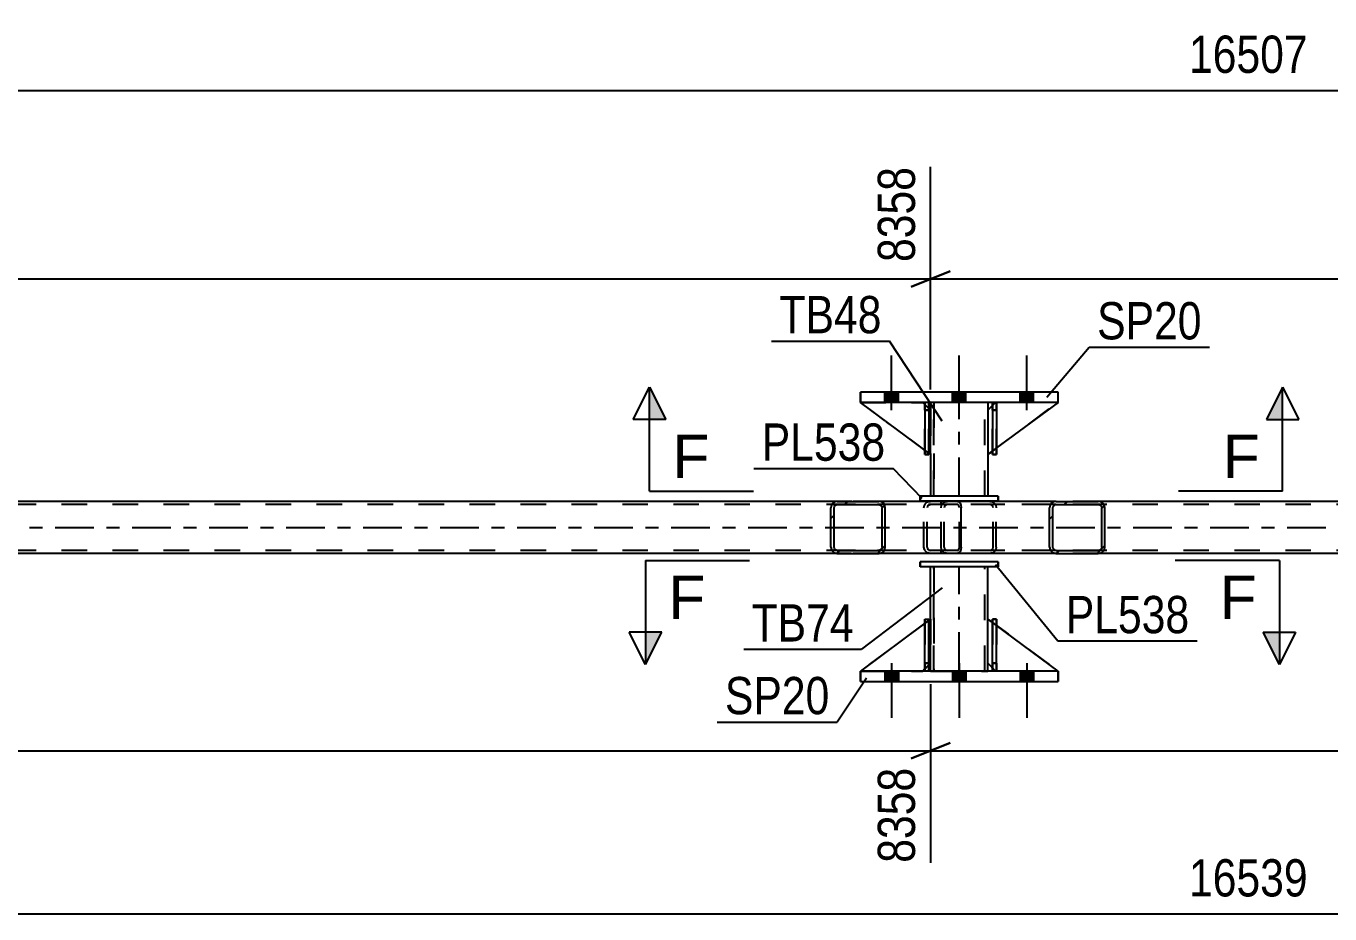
# Model space of a CAD drawing. Header units: millimetres. Extents: x 0 to 841, y 0 to 594.
# Drawn here: x 286.8 to 387.1, y 224.6 to 292.9 of the extents above; entities that cross this region are included whole.
import ezdxf

# ---------------------------------------------------------------- set-up
doc = ezdxf.new("R2010")
doc.units = ezdxf.units.MM
doc.linetypes.add('DXK_LINE_DOT2', pattern=[3.9198, 1.9599, -1.9599])
doc.linetypes.add('DXK_LINE_DOT3', pattern=[5.9187, 2.979, -0.9799, 0.9799, -0.9799])
doc.styles.add('Arial', font='ARIAL.TTF', dxfattribs={"height": 0.2})
doc.styles.add('Arial Narrow', font='ARIALN.TTF', dxfattribs={"height": 0.2})

# ---------------------------------------------------------------- blocks, each defined once
blk = doc.blocks.new('Bolt-318895283-3024 - 2963')
at = {"linetype": 'Continuous'}
for points in [[(353.89, 243.28), (352.85, 243.28), (352.85, 242.48), (353.89, 242.48)], [(353.89, 243.28), (352.85, 243.28), (352.85, 242.48), (353.89, 242.48)], [(353.89, 243.28), (352.85, 243.28), (352.85, 242.48), (353.89, 242.48)], [(359.09, 243.28), (358.05, 243.28), (358.05, 242.48), (359.09, 242.48)], [(359.09, 243.28), (358.05, 243.28), (358.05, 242.48), (359.09, 242.48)], [(364.29, 243.28), (363.25, 243.28), (363.25, 242.48), (364.29, 242.48)], [(364.29, 243.28), (363.25, 243.28), (363.25, 242.48), (364.29, 242.48)], [(364.29, 243.28), (363.25, 243.28), (363.25, 242.48), (364.29, 242.48)]]:
    blk.add_hatch(color=1, dxfattribs=at).paths.add_polyline_path(points)
at = {"color": 1, "linetype": 'Continuous'}
for p, q in [((353.37, 243.88), (353.37, 239.68)), ((353.37, 243.88), (353.37, 239.68)), ((353.37, 243.88), (353.37, 239.68)), ((358.57, 243.88), (358.57, 239.68)), ((358.57, 243.88), (358.57, 239.68)), ((363.77, 243.88), (363.77, 239.68)), ((363.77, 243.88), (363.77, 239.68)), ((363.77, 243.88), (363.77, 239.68)), ((352.85, 243.28), (352.85, 242.48)), ((352.85, 243.28), (352.85, 242.48)), ((352.85, 243.28), (352.85, 242.48)), ((353.89, 243.28), (353.89, 242.48)), ((353.89, 243.28), (353.89, 242.48)), ((353.89, 243.28), (353.89, 242.48)), ((358.05, 243.28), (358.05, 242.48)), ((358.05, 243.28), (358.05, 242.48)), ((359.09, 243.28), (359.09, 242.48)), ((359.09, 243.28), (359.09, 242.48)), ((363.25, 243.28), (363.25, 242.48)), ((363.25, 243.28), (363.25, 242.48)), ((363.25, 243.28), (363.25, 242.48)), ((364.29, 243.28), (364.29, 242.48)), ((364.29, 243.28), (364.29, 242.48)), ((364.29, 243.28), (364.29, 242.48))]:
    blk.add_line(p, q, dxfattribs=at)
blk = doc.blocks.new('Part-318895283-3033 - 2963')
at = {"color": 2, "linetype": 'Continuous'}
for p, q in [((361.57, 256.73), (355.57, 256.73)), ((355.57, 256.33), (355.57, 256.73)), ((361.57, 256.73), (361.57, 256.33)), ((361.57, 256.73), (361.57, 256.73)), ((361.57, 256.33), (355.57, 256.33)), ((361.57, 256.33), (361.57, 256.33))]:
    blk.add_line(p, q, dxfattribs=at)
at = {"color": 7, "linetype": 'DXK_LINE_DOT2'}
for p, q in [((355.57, 256.73), (355.57, 256.33)), ((361.57, 256.33), (361.57, 256.73))]:
    blk.add_line(p, q, dxfattribs=at)
blk = doc.blocks.new('Bolt-318895283-3025 - 2963')
at = {"linetype": 'Continuous'}
for points in [[(352.85, 263.93), (353.89, 263.93), (353.89, 264.73), (352.85, 264.73)], [(352.85, 263.93), (353.89, 263.93), (353.89, 264.73), (352.85, 264.73)], [(352.85, 263.93), (353.89, 263.93), (353.89, 264.73), (352.85, 264.73)], [(358.05, 263.93), (359.09, 263.93), (359.09, 264.73), (358.05, 264.73)], [(358.05, 263.93), (359.09, 263.93), (359.09, 264.73), (358.05, 264.73)], [(363.25, 263.93), (364.29, 263.93), (364.29, 264.73), (363.25, 264.73)], [(363.25, 263.93), (364.29, 263.93), (364.29, 264.73), (363.25, 264.73)], [(363.25, 263.93), (364.29, 263.93), (364.29, 264.73), (363.25, 264.73)]]:
    blk.add_hatch(color=1, dxfattribs=at).paths.add_polyline_path(points)
at = {"color": 1, "linetype": 'Continuous'}
for p, q in [((353.37, 263.33), (353.37, 267.53)), ((353.37, 263.33), (353.37, 267.53)), ((353.37, 263.33), (353.37, 267.53)), ((358.57, 263.33), (358.57, 267.53)), ((358.57, 263.33), (358.57, 267.53)), ((363.77, 263.33), (363.77, 267.53)), ((363.77, 263.33), (363.77, 267.53)), ((363.77, 263.33), (363.77, 267.53)), ((352.85, 263.93), (352.85, 264.73)), ((352.85, 263.93), (352.85, 264.73)), ((352.85, 263.93), (352.85, 264.73)), ((353.89, 263.93), (353.89, 264.73)), ((353.89, 263.93), (353.89, 264.73)), ((353.89, 263.93), (353.89, 264.73)), ((358.05, 263.93), (358.05, 264.73)), ((358.05, 263.93), (358.05, 264.73)), ((359.09, 263.93), (359.09, 264.73)), ((359.09, 263.93), (359.09, 264.73)), ((363.25, 263.93), (363.25, 264.73)), ((363.25, 263.93), (363.25, 264.73)), ((363.25, 263.93), (363.25, 264.73)), ((364.29, 263.93), (364.29, 264.73)), ((364.29, 263.93), (364.29, 264.73)), ((364.29, 263.93), (364.29, 264.73))]:
    blk.add_line(p, q, dxfattribs=at)
blk = doc.blocks.new('Part-318895283-3087 - 2963')
at = {"linetype": 'Continuous'}
h = blk.add_hatch(dxfattribs=at)
h.set_pattern_fill('', scale=0.7, style=0, pattern_type=0)
h.set_pattern_definition([(45, (369.7324, 256.0256), (-1.57154, 1.57154), [])])
h.paths.add_polyline_path([(369.77, 255.84), (369.73, 256.03), (369.62, 256.18), (369.46, 256.29), (369.26, 256.32), (366.03, 256.32), (365.83, 256.29), (365.66, 256.18), (365.55, 256.03), (365.51, 255.84), (365.51, 252.8), (365.55, 252.62), (365.66, 252.46), (365.83, 252.36), (366.03, 252.32), (369.26, 252.32), (369.46, 252.36), (369.62, 252.46), (369.73, 252.62), (369.77, 252.8)])
h.paths.add_polyline_path([(369.5, 252.71), (369.44, 252.63), (369.36, 252.58), (369.26, 252.56), (366.03, 252.56), (365.93, 252.58), (365.84, 252.63), (365.79, 252.71), (365.77, 252.8), (365.77, 255.84), (365.79, 255.93), (365.84, 256.01), (365.93, 256.06), (366.03, 256.08), (369.26, 256.08), (369.36, 256.06), (369.44, 256.01), (369.5, 255.93), (369.52, 255.84), (369.52, 252.8)])
at = {"color": 7, "linetype": 'DXK_LINE_DOT2'}
for p, q in [((357.17, 255.84), (357.2, 256.03)), ((357.17, 252.8), (357.17, 255.84)), ((357.44, 255.93), (357.42, 255.84)), ((357.42, 252.8), (357.42, 255.84)), ((357.5, 256.01), (357.44, 255.93)), ((357.48, 256.29), (357.68, 256.32)), ((357.58, 256.06), (357.5, 256.01)), ((357.68, 256.08), (357.58, 256.06)), ((358.44, 256.32), (357.68, 256.32)), ((369.26, 256.08), (357.68, 256.08)), ((360.91, 256.32), (361.11, 256.29)), ((361.01, 256.06), (360.91, 256.08)), ((361.09, 256.01), (361.01, 256.06)), ((361.15, 255.93), (361.09, 256.01)), ((361.17, 255.84), (361.15, 255.93)), ((361.17, 252.8), (361.17, 255.84)), ((361.38, 256.03), (361.42, 255.84)), ((361.42, 252.8), (361.42, 255.84)), ((369.26, 256.32), (366.03, 256.32)), ((357.2, 252.62), (357.17, 252.8)), ((357.42, 252.8), (357.44, 252.71)), ((357.44, 252.71), (357.5, 252.63)), ((357.5, 252.63), (357.58, 252.58)), ((357.58, 252.58), (357.68, 252.56)), ((369.26, 252.56), (357.68, 252.56)), ((360.91, 252.56), (361.01, 252.58)), ((361.01, 252.58), (361.09, 252.63)), ((361.09, 252.63), (361.15, 252.71)), ((361.15, 252.71), (361.17, 252.8)), ((361.42, 252.8), (361.38, 252.62)), ((357.68, 252.32), (357.48, 252.36)), ((358.44, 252.32), (357.68, 252.32)), ((361.11, 252.36), (360.91, 252.32)), ((366.03, 252.32), (369.26, 252.32))]:
    blk.add_line(p, q, dxfattribs=at)
at = {"color": 2, "linetype": 'Continuous'}
for p, q in [((366.03, 256.32), (358.44, 256.32)), ((365.55, 256.03), (365.51, 255.84)), ((365.51, 252.8), (365.51, 255.84)), ((365.77, 255.84), (365.79, 255.93)), ((365.77, 252.8), (365.77, 255.84)), ((365.79, 255.93), (365.84, 256.01)), ((366.03, 256.32), (365.83, 256.29)), ((365.84, 256.01), (365.93, 256.06)), ((365.93, 256.06), (366.03, 256.08)), ((366.03, 256.32), (369.26, 256.32)), ((366.03, 256.08), (369.26, 256.08)), ((369.46, 256.29), (369.26, 256.32)), ((369.26, 256.08), (369.36, 256.06)), ((369.36, 256.06), (369.44, 256.01)), ((369.44, 256.01), (369.5, 255.93)), ((369.5, 255.93), (369.52, 255.84)), ((369.52, 252.8), (369.52, 255.84)), ((369.77, 255.84), (369.73, 256.03)), ((369.77, 252.8), (369.77, 255.84)), ((365.51, 252.8), (365.55, 252.62)), ((365.79, 252.71), (365.77, 252.8)), ((365.84, 252.63), (365.79, 252.71)), ((365.93, 252.58), (365.84, 252.63)), ((366.03, 252.56), (365.93, 252.58)), ((366.03, 252.56), (369.26, 252.56)), ((369.36, 252.58), (369.26, 252.56)), ((369.44, 252.63), (369.36, 252.58)), ((369.5, 252.71), (369.44, 252.63)), ((369.52, 252.8), (369.5, 252.71)), ((369.73, 252.62), (369.77, 252.8)), ((366.03, 252.32), (358.44, 252.32)), ((365.83, 252.36), (366.03, 252.32)), ((366.03, 252.32), (369.26, 252.32)), ((369.26, 252.32), (369.46, 252.36))]:
    blk.add_line(p, q, dxfattribs=at)
at = {"color": 7, "linetype": 'DXK_LINE_DOT2'}
for centre, start, end in [((357.66, 255.82), 110.7583, 155.68), ((360.93, 255.82), 24.32, 69.2417), ((357.66, 252.82), 204.32, 249.2417), ((360.93, 252.82), 290.7583, 335.68)]:
    blk.add_arc(centre, 0.496, start, end, dxfattribs=at)
at = {"color": 2, "linetype": 'Continuous'}
for centre, start, end in [((366.01, 255.82), 110.7583, 155.68), ((369.28, 255.82), 24.32, 69.2417), ((366.01, 252.82), 204.32, 249.2417), ((369.28, 252.82), 290.7583, 335.68)]:
    blk.add_arc(centre, 0.496, start, end, dxfattribs=at)
blk = doc.blocks.new('Part-318895283-3177 - 2963')
at = {"color": 7, "linetype": 'DXK_LINE_DOT2'}
for p, q in [((361.37, 263.93), (360.77, 263.33)), ((360.77, 259.93), (366.17, 263.93)), ((366.17, 263.93), (361.37, 263.93)), ((360.77, 263.33), (360.77, 259.93))]:
    blk.add_line(p, q, dxfattribs=at)
blk = doc.blocks.new('Part-318895283-3086 - 2963')
at = {"color": 7, "linetype": 'DXK_LINE_DOT2'}
for p, q in [((667.83, 256.08), (93.76, 256.08)), ((667.83, 256.32), (178.93, 256.32)), ((369.26, 256.32), (349.2, 256.32)), ((667.83, 252.56), (93.76, 252.56)), ((624.66, 252.32), (178.93, 252.32)), ((369.26, 252.32), (349.2, 252.32))]:
    blk.add_line(p, q, dxfattribs=at)
at = {"color": 2, "linetype": 'Continuous'}
for p, q in [((349.2, 256.32), (284.13, 256.32)), ((434.33, 256.32), (369.26, 256.32)), ((349.2, 252.32), (284.13, 252.32)), ((434.33, 252.32), (369.26, 252.32))]:
    blk.add_line(p, q, dxfattribs=at)
at = {"color": 7, "linetype": 'DXK_LINE_DOT3'}
blk.add_line((93.76, 254.32), (667.83, 254.32), dxfattribs=at)
blk = doc.blocks.new('Part-318895283-3153 - 2963')
at = {"color": 2, "linetype": 'Continuous'}
for p, q in [((355.92, 246.95), (350.97, 243.28)), ((356.37, 247.28), (356.24, 247.19)), ((356.37, 243.88), (356.37, 247.28)), ((356.37, 243.88), (356.24, 243.76)), ((356.37, 243.88), (356.37, 243.88)), ((355.92, 243.44), (355.77, 243.28))]:
    blk.add_line(p, q, dxfattribs=at)
at = {"color": 7, "linetype": 'DXK_LINE_DOT2'}
for p, q in [((356.24, 247.19), (355.92, 246.95)), ((356.37, 243.88), (356.37, 247.28)), ((356.37, 243.88), (355.77, 243.28)), ((356.24, 243.76), (355.92, 243.44)), ((350.97, 243.28), (355.77, 243.28))]:
    blk.add_line(p, q, dxfattribs=at)
blk = doc.blocks.new('Part-318895283-3155 - 2963')
at = {"color": 7, "linetype": 'DXK_LINE_DOT2'}
for p, q in [((360.77, 243.88), (360.77, 247.28)), ((360.77, 247.28), (366.17, 243.28)), ((361.37, 243.28), (360.77, 243.88)), ((366.17, 243.28), (361.37, 243.28))]:
    blk.add_line(p, q, dxfattribs=at)
blk = doc.blocks.new('Part-318895283-3156 - 2963')
at = {"color": 2, "linetype": 'Continuous'}
for p, q in [((360.77, 243.88), (360.77, 247.28)), ((361.12, 247.02), (360.77, 247.28)), ((366.17, 243.28), (361.44, 246.78)), ((361.12, 243.53), (360.77, 243.88))]:
    blk.add_line(p, q, dxfattribs=at)
at = {"color": 7, "linetype": 'DXK_LINE_DOT2'}
for p, q in [((361.44, 246.78), (361.12, 247.02)), ((361.37, 243.28), (361.12, 243.53)), ((366.17, 243.28), (361.37, 243.28)), ((366.17, 243.28), (366.17, 243.28)), ((366.17, 243.28), (366.17, 243.28))]:
    blk.add_line(p, q, dxfattribs=at)
blk = doc.blocks.new('Part-318895283-3178 - 2963')
at = {"color": 2, "linetype": 'Continuous'}
for p, q in [((361.12, 263.69), (360.77, 263.33)), ((366.17, 263.93), (361.44, 260.43)), ((360.77, 263.33), (360.77, 259.93)), ((361.12, 260.19), (360.77, 259.93))]:
    blk.add_line(p, q, dxfattribs=at)
at = {"color": 7, "linetype": 'DXK_LINE_DOT2'}
for p, q in [((361.37, 263.93), (361.12, 263.69)), ((366.17, 263.93), (361.37, 263.93)), ((361.44, 260.43), (361.12, 260.19))]:
    blk.add_line(p, q, dxfattribs=at)
blk = doc.blocks.new('Part-318895283-3197 - 2963')
at = {"linetype": 'Continuous'}
h = blk.add_hatch(dxfattribs=at)
h.set_pattern_fill('', scale=0.7, style=0, pattern_type=0)
h.set_pattern_definition([(45, (352.849, 256.0256), (-1.57154, 1.57154), [])])
h.paths.add_polyline_path([(352.89, 255.84), (352.85, 256.03), (352.74, 256.18), (352.58, 256.29), (352.38, 256.32), (349.2, 256.32), (349.01, 256.29), (348.84, 256.18), (348.74, 256.03), (348.7, 255.84), (348.7, 252.8), (348.74, 252.62), (348.84, 252.46), (349.01, 252.36), (349.2, 252.32), (352.38, 252.32), (352.58, 252.36), (352.74, 252.46), (352.85, 252.62), (352.89, 252.8)])
h.paths.add_polyline_path([(352.62, 252.71), (352.56, 252.63), (352.48, 252.58), (352.38, 252.56), (349.2, 252.56), (349.1, 252.58), (349.02, 252.63), (348.97, 252.71), (348.95, 252.8), (348.95, 255.84), (348.97, 255.93), (349.02, 256.01), (349.1, 256.06), (349.2, 256.08), (352.38, 256.08), (352.48, 256.06), (352.56, 256.01), (352.62, 255.93), (352.64, 255.84), (352.64, 252.8)])
at = {"color": 2, "linetype": 'Continuous'}
for p, q in [((348.74, 256.03), (348.7, 255.84)), ((348.7, 252.8), (348.7, 255.84)), ((348.95, 255.84), (348.97, 255.93)), ((348.95, 252.8), (348.95, 255.84)), ((348.97, 255.93), (349.02, 256.01)), ((349.2, 256.32), (349.01, 256.29)), ((349.02, 256.01), (349.1, 256.06)), ((349.1, 256.06), (349.2, 256.08)), ((349.2, 256.32), (352.38, 256.32)), ((349.2, 256.08), (352.38, 256.08)), ((358.44, 256.32), (352.38, 256.32)), ((352.58, 256.29), (352.38, 256.32)), ((352.38, 256.08), (352.48, 256.06)), ((352.48, 256.06), (352.56, 256.01)), ((352.56, 256.01), (352.62, 255.93)), ((352.62, 255.93), (352.64, 255.84)), ((352.64, 252.8), (352.64, 255.84)), ((352.89, 255.84), (352.85, 256.03)), ((352.89, 252.8), (352.89, 255.84)), ((358.44, 256.32), (358.55, 256.29)), ((358.55, 256.29), (358.63, 256.18)), ((358.63, 256.18), (358.69, 256.03)), ((358.69, 256.03), (358.71, 255.84)), ((358.71, 252.8), (358.71, 255.84)), ((348.7, 252.8), (348.74, 252.62)), ((348.97, 252.71), (348.95, 252.8)), ((349.02, 252.63), (348.97, 252.71)), ((349.1, 252.58), (349.02, 252.63)), ((349.2, 252.56), (349.1, 252.58)), ((349.2, 252.56), (352.38, 252.56)), ((352.48, 252.58), (352.38, 252.56)), ((352.56, 252.63), (352.48, 252.58)), ((352.62, 252.71), (352.56, 252.63)), ((352.64, 252.8), (352.62, 252.71)), ((352.85, 252.62), (352.89, 252.8)), ((358.69, 252.62), (358.63, 252.46)), ((358.71, 252.8), (358.69, 252.62)), ((349.01, 252.36), (349.2, 252.32)), ((349.2, 252.32), (352.38, 252.32)), ((352.38, 252.32), (352.58, 252.36)), ((358.44, 252.32), (352.38, 252.32)), ((358.55, 252.36), (358.44, 252.32)), ((358.63, 252.46), (358.55, 252.36))]:
    blk.add_line(p, q, dxfattribs=at)
at = {"color": 7, "linetype": 'DXK_LINE_DOT2'}
for p, q in [((352.38, 256.32), (349.2, 256.32)), ((358.44, 256.08), (349.2, 256.08)), ((355.85, 255.84), (355.89, 256.03)), ((355.85, 252.8), (355.85, 255.84)), ((356.12, 255.93), (356.1, 255.84)), ((356.1, 252.8), (356.1, 255.84)), ((356.17, 256.01), (356.12, 255.93)), ((356.16, 256.29), (356.35, 256.32)), ((356.17, 256.01), (356.19, 256.03)), ((356.19, 256.03), (356.25, 256.06)), ((356.25, 256.06), (356.35, 256.08)), ((357.17, 256.08), (357.17, 256.32)), ((358.49, 256.06), (358.44, 256.08)), ((358.54, 256.01), (358.49, 256.06)), ((358.57, 255.93), (358.54, 256.01)), ((358.58, 255.84), (358.57, 255.93)), ((358.58, 252.8), (358.58, 255.84)), ((358.44, 252.56), (349.2, 252.56)), ((355.89, 252.62), (355.85, 252.8)), ((356.1, 252.8), (356.12, 252.71)), ((356.12, 252.71), (356.17, 252.63)), ((356.17, 252.63), (356.25, 252.58)), ((356.25, 252.58), (356.35, 252.56)), ((357.17, 252.32), (357.17, 252.56)), ((358.44, 252.56), (358.49, 252.58)), ((358.49, 252.58), (358.54, 252.63)), ((358.54, 252.63), (358.57, 252.71)), ((358.57, 252.71), (358.58, 252.8)), ((352.38, 252.32), (349.2, 252.32)), ((356.35, 252.32), (356.16, 252.36))]:
    blk.add_line(p, q, dxfattribs=at)
at = {"color": 2, "linetype": 'Continuous'}
for centre, start, end in [((349.19, 255.83), 111.1941, 156.1506), ((352.4, 255.83), 23.8494, 68.8059), ((349.19, 252.82), 203.8494, 248.8059), ((352.4, 252.82), 291.1941, 336.1506)]:
    blk.add_arc(centre, 0.492, start, end, dxfattribs=at)
at = {"color": 7, "linetype": 'DXK_LINE_DOT2'}
for centre, start, end in [((356.34, 255.83), 111.1941, 156.1506), ((356.34, 252.82), 203.8494, 248.8059)]:
    blk.add_arc(centre, 0.492, start, end, dxfattribs=at)
blk = doc.blocks.new('Part-318895283-3217 - 2963')
at = {"color": 2, "linetype": 'Continuous'}
for p, q in [((356.24, 263.93), (355.92, 263.93)), ((355.92, 263.93), (355.92, 259.93)), ((356.24, 263.93), (356.24, 263.93)), ((356.24, 263.93), (356.24, 259.93)), ((356.24, 259.93), (355.92, 259.93))]:
    blk.add_line(p, q, dxfattribs=at)
at = {"color": 7, "linetype": 'DXK_LINE_DOT2'}
for p, q in [((355.92, 263.33), (355.92, 263.93)), ((356.24, 263.33), (356.24, 263.93)), ((356.24, 263.93), (356.24, 263.93)), ((356.24, 263.33), (355.92, 263.33)), ((355.92, 263.33), (355.92, 259.93)), ((356.24, 259.93), (356.24, 263.33))]:
    blk.add_line(p, q, dxfattribs=at)
blk = doc.blocks.new('Part-318895283-3218 - 2963')
at = {"color": 2, "linetype": 'Continuous'}
for p, q in [((361.44, 263.93), (361.12, 263.93)), ((361.12, 263.93), (361.12, 259.93)), ((361.44, 263.93), (361.44, 263.93)), ((361.44, 263.93), (361.44, 259.93)), ((361.44, 259.93), (361.12, 259.93))]:
    blk.add_line(p, q, dxfattribs=at)
at = {"color": 7, "linetype": 'DXK_LINE_DOT2'}
for p, q in [((361.12, 263.33), (361.12, 263.93)), ((361.44, 263.33), (361.44, 263.93)), ((361.44, 263.93), (361.44, 263.93)), ((361.44, 263.33), (361.12, 263.33)), ((361.12, 263.33), (361.12, 259.93)), ((361.44, 259.93), (361.44, 263.33))]:
    blk.add_line(p, q, dxfattribs=at)
blk = doc.blocks.new('Part-318895283-3219 - 2963')
at = {"color": 7, "linetype": 'DXK_LINE_DOT2'}
for p, q in [((356.37, 259.93), (350.97, 263.93)), ((350.97, 263.93), (355.77, 263.93)), ((355.77, 263.93), (356.37, 263.33)), ((356.37, 263.33), (355.77, 263.93)), ((356.37, 263.33), (356.37, 259.93)), ((356.37, 263.33), (356.37, 263.33)), ((356.37, 263.33), (356.37, 259.93))]:
    blk.add_line(p, q, dxfattribs=at)
blk = doc.blocks.new('Part-318895283-3220 - 2963')
at = {"color": 2, "linetype": 'Continuous'}
for p, q in [((355.92, 260.26), (350.97, 263.93)), ((355.92, 263.78), (355.77, 263.93)), ((356.37, 263.33), (356.24, 263.46)), ((356.37, 263.33), (356.37, 263.33)), ((356.37, 259.93), (356.37, 263.33)), ((356.24, 260.03), (356.37, 259.93)), ((356.37, 259.93), (356.37, 259.93))]:
    blk.add_line(p, q, dxfattribs=at)
at = {"color": 7, "linetype": 'DXK_LINE_DOT2'}
for p, q in [((355.77, 263.93), (350.97, 263.93)), ((355.77, 263.93), (356.37, 263.33)), ((356.24, 263.46), (355.92, 263.78)), ((356.37, 263.33), (356.37, 259.93)), ((356.24, 260.03), (355.92, 260.26))]:
    blk.add_line(p, q, dxfattribs=at)
blk = doc.blocks.new('Part-318895283-3226 - 2963')
at = {"color": 2, "linetype": 'Continuous'}
for p, q in [((361.57, 251.68), (355.57, 251.68)), ((355.57, 251.28), (355.57, 251.68)), ((361.57, 251.68), (361.57, 251.28)), ((361.57, 251.68), (361.57, 251.68)), ((361.57, 251.28), (355.57, 251.28)), ((361.57, 251.28), (361.57, 251.28))]:
    blk.add_line(p, q, dxfattribs=at)
at = {"color": 7, "linetype": 'DXK_LINE_DOT2'}
for p, q in [((355.57, 251.68), (355.57, 251.28)), ((361.57, 251.28), (361.57, 251.68))]:
    blk.add_line(p, q, dxfattribs=at)
blk = doc.blocks.new('Part-318895283-3231 - 2963')
at = {"color": 2, "linetype": 'Continuous'}
for p, q in [((356.37, 247.28), (356.37, 251.28)), ((360.77, 247.28), (360.77, 251.28)), ((356.37, 243.28), (356.37, 243.88)), ((360.77, 243.28), (360.77, 243.88))]:
    blk.add_line(p, q, dxfattribs=at)
at = {"color": 7, "linetype": 'DXK_LINE_DOT2'}
for p, q in [((360.77, 251.28), (356.37, 251.28)), ((356.37, 243.28), (356.37, 251.28)), ((356.61, 243.28), (356.61, 251.28)), ((356.61, 251.28), (356.61, 243.28)), ((360.53, 243.28), (360.53, 251.28)), ((360.53, 243.28), (360.53, 251.28)), ((360.77, 243.28), (360.77, 251.28)), ((356.37, 243.88), (356.37, 247.28)), ((360.77, 243.88), (360.77, 247.28)), ((356.37, 243.28), (360.77, 243.28))]:
    blk.add_line(p, q, dxfattribs=at)
at = {"color": 7, "linetype": 'DXK_LINE_DOT3'}
blk.add_line((358.57, 243.28), (358.57, 251.28), dxfattribs=at)
blk = doc.blocks.new('Part-318895283-3236 - 2963')
at = {"color": 2, "linetype": 'Continuous'}
for p, q in [((366.17, 264.73), (350.97, 264.73)), ((350.97, 263.93), (350.97, 264.73)), ((366.17, 263.93), (366.17, 264.73)), ((366.17, 263.93), (350.97, 263.93))]:
    blk.add_line(p, q, dxfattribs=at)
at = {"color": 7, "linetype": 'DXK_LINE_DOT2'}
for p, q in [((350.97, 264.73), (350.97, 263.93)), ((366.17, 263.93), (366.17, 264.73))]:
    blk.add_line(p, q, dxfattribs=at)
blk = doc.blocks.new('Part-318895283-3241 - 2963')
at = {"color": 2, "linetype": 'Continuous'}
for p, q in [((350.97, 242.48), (350.97, 243.28)), ((366.17, 243.28), (350.97, 243.28)), ((366.17, 242.48), (366.17, 243.28)), ((350.97, 242.48), (366.17, 242.48))]:
    blk.add_line(p, q, dxfattribs=at)
at = {"color": 7, "linetype": 'DXK_LINE_DOT2'}
for p, q in [((350.97, 243.28), (350.97, 242.48)), ((366.17, 243.28), (366.17, 242.48))]:
    blk.add_line(p, q, dxfattribs=at)
blk = doc.blocks.new('Part-318895283-3242 - 2963')
at = {"color": 7, "linetype": 'DXK_LINE_DOT2'}
for p, q in [((355.92, 263.33), (355.92, 263.93)), ((355.92, 263.93), (355.92, 263.93)), ((355.92, 263.93), (355.92, 259.93)), ((356.24, 263.93), (355.92, 263.93)), ((356.24, 263.33), (356.24, 263.93)), ((356.24, 259.93), (356.24, 263.93)), ((355.92, 259.93), (355.92, 263.33)), ((355.92, 263.33), (356.24, 263.33)), ((356.24, 263.33), (356.24, 259.93)), ((355.92, 259.93), (356.24, 259.93))]:
    blk.add_line(p, q, dxfattribs=at)
blk = doc.blocks.new('Part-318895283-3249 - 2963')
at = {"color": 7, "linetype": 'DXK_LINE_DOT2'}
for p, q in [((361.12, 263.33), (361.12, 263.93)), ((361.12, 263.93), (361.12, 263.93)), ((361.12, 263.93), (361.12, 259.93)), ((361.44, 263.93), (361.12, 263.93)), ((361.44, 263.33), (361.44, 263.93)), ((361.44, 259.93), (361.44, 263.93)), ((361.12, 259.93), (361.12, 263.33)), ((361.12, 263.33), (361.44, 263.33)), ((361.44, 263.33), (361.44, 259.93)), ((361.12, 259.93), (361.44, 259.93))]:
    blk.add_line(p, q, dxfattribs=at)
blk = doc.blocks.new('Part-318895283-3255 - 2963')
at = {"color": 2, "linetype": 'Continuous'}
for p, q in [((356.37, 263.93), (356.37, 263.33)), ((360.77, 263.93), (360.77, 263.33)), ((356.37, 259.93), (356.37, 256.73)), ((360.77, 259.93), (360.77, 256.73))]:
    blk.add_line(p, q, dxfattribs=at)
at = {"color": 7, "linetype": 'DXK_LINE_DOT2'}
for p, q in [((360.77, 263.93), (356.37, 263.93)), ((356.37, 263.93), (356.37, 256.73)), ((356.61, 256.73), (356.61, 263.93)), ((356.61, 263.93), (356.61, 256.73)), ((360.53, 256.73), (360.53, 263.93)), ((360.53, 256.73), (360.53, 263.93)), ((360.77, 263.93), (360.77, 256.73)), ((356.37, 263.33), (356.37, 259.93)), ((360.77, 263.33), (360.77, 259.93)), ((360.77, 256.73), (356.37, 256.73))]:
    blk.add_line(p, q, dxfattribs=at)
at = {"color": 7, "linetype": 'DXK_LINE_DOT3'}
blk.add_line((358.57, 256.73), (358.57, 263.93), dxfattribs=at)
blk = doc.blocks.new('Part-318895283-3264 - 2963')
at = {"color": 7, "linetype": 'DXK_LINE_DOT2'}
for p, q in [((355.92, 247.28), (356.24, 247.28)), ((355.92, 243.88), (355.92, 247.28)), ((355.92, 247.28), (355.92, 243.28)), ((356.24, 247.28), (356.24, 243.88)), ((356.24, 243.28), (356.24, 247.19)), ((356.24, 243.88), (355.92, 243.88)), ((355.92, 243.28), (355.92, 243.88)), ((356.24, 243.88), (356.24, 243.28)), ((356.24, 243.28), (355.92, 243.28)), ((356.24, 243.28), (356.24, 243.28))]:
    blk.add_line(p, q, dxfattribs=at)
blk = doc.blocks.new('Part-318895283-3265 - 2963')
at = {"color": 7, "linetype": 'DXK_LINE_DOT2'}
for p, q in [((361.44, 247.28), (361.12, 247.28)), ((361.12, 243.88), (361.12, 247.28)), ((361.12, 247.28), (361.12, 243.28)), ((361.44, 247.28), (361.44, 243.88)), ((361.44, 243.28), (361.44, 247.28)), ((361.44, 243.88), (361.12, 243.88)), ((361.12, 243.28), (361.12, 243.88)), ((361.44, 243.88), (361.44, 243.28)), ((361.44, 243.28), (361.12, 243.28)), ((361.44, 243.28), (361.44, 243.28))]:
    blk.add_line(p, q, dxfattribs=at)
blk = doc.blocks.new('Part-318895283-3266 - 2963')
at = {"color": 2, "linetype": 'Continuous'}
for p, q in [((355.92, 243.28), (355.92, 247.28)), ((355.92, 247.28), (356.24, 247.28)), ((356.24, 243.28), (356.24, 247.28)), ((355.92, 243.28), (355.92, 243.28)), ((356.24, 243.28), (355.92, 243.28))]:
    blk.add_line(p, q, dxfattribs=at)
at = {"color": 7, "linetype": 'DXK_LINE_DOT2'}
for p, q in [((355.92, 247.28), (355.92, 243.88)), ((356.24, 243.88), (356.24, 247.28)), ((355.92, 243.88), (355.92, 243.28)), ((355.92, 243.88), (356.24, 243.88)), ((356.24, 243.28), (356.24, 243.88)), ((356.24, 243.28), (356.24, 243.28))]:
    blk.add_line(p, q, dxfattribs=at)
blk = doc.blocks.new('Part-318895283-3267 - 2963')
at = {"color": 2, "linetype": 'Continuous'}
for p, q in [((361.12, 243.28), (361.12, 247.28)), ((361.12, 247.28), (361.44, 247.28)), ((361.44, 243.28), (361.44, 247.28)), ((361.12, 243.28), (361.12, 243.28)), ((361.44, 243.28), (361.12, 243.28))]:
    blk.add_line(p, q, dxfattribs=at)
at = {"color": 7, "linetype": 'DXK_LINE_DOT2'}
for p, q in [((361.12, 247.28), (361.12, 243.88)), ((361.44, 243.88), (361.44, 247.28)), ((361.12, 243.88), (361.12, 243.28)), ((361.12, 243.88), (361.44, 243.88)), ((361.44, 243.28), (361.44, 243.88)), ((361.44, 243.28), (361.44, 243.28))]:
    blk.add_line(p, q, dxfattribs=at)
blk = doc.blocks.new('Part-318895283-3268 - 2963')
at = {"color": 7, "linetype": 'DXK_LINE_DOT2'}
for p, q in [((356.37, 247.28), (350.97, 243.28)), ((356.37, 243.88), (356.37, 247.28)), ((356.37, 247.28), (356.37, 243.88)), ((355.77, 243.28), (356.37, 243.88)), ((356.37, 243.88), (355.77, 243.28)), ((356.37, 243.88), (356.37, 243.88)), ((350.97, 243.28), (355.77, 243.28))]:
    blk.add_line(p, q, dxfattribs=at)
blk = doc.blocks.new('StraightDimension-318895283-3380 - 2963')
at = {"color": 7, "linetype": 'Continuous'}
for p, q in [((356.37, 264.93), (356.37, 282.04)), ((354.87, 272.83), (357.87, 274.03)), ((186.1, 273.43), (356.37, 273.43))]:
    blk.add_line(p, q, dxfattribs=at)
at = {"color": 0, "linetype": 'Continuous'}
blk.add_wipeout([(355.77, 282.64), (351.57, 282.64), (351.57, 274.13), (355.77, 274.13)], dxfattribs=at)
at = {"color": 3, "linetype": 'Continuous', "style": 'Arial Narrow'}
blk.add_text('8358', height=2.863, rotation=90.0002, dxfattribs=at).set_placement((355.17, 274.73))
blk = doc.blocks.new('StraightDimension-318895283-3299 - 2963')
at = {"color": 7, "linetype": 'Continuous'}
for p, q in [((356.37, 242.28), (356.37, 228.54)), ((357.87, 237.75), (354.87, 236.55)), ((356.37, 237.15), (526.63, 237.15))]:
    blk.add_line(p, q, dxfattribs=at)
blk = doc.blocks.new('StraightDimension-318895283-3305 - 2963')
at = {"color": 7, "linetype": 'Continuous'}
for p, q in [((356.37, 242.28), (356.37, 228.54)), ((354.87, 236.55), (357.87, 237.75)), ((186.1, 237.15), (356.37, 237.15))]:
    blk.add_line(p, q, dxfattribs=at)
at = {"color": 0, "linetype": 'Continuous'}
blk.add_wipeout([(355.77, 236.45), (351.57, 236.45), (351.57, 227.94), (355.77, 227.94)], dxfattribs=at)
at = {"color": 3, "linetype": 'Continuous', "style": 'Arial Narrow'}
blk.add_text('8358', height=2.863, rotation=90.0002, dxfattribs=at).set_placement((355.17, 228.54))
blk = doc.blocks.new('StraightDimension-318895283-3374 - 2963')
at = {"color": 7, "linetype": 'Continuous'}
for p, q in [((356.37, 264.93), (356.37, 282.04)), ((357.87, 274.03), (354.87, 272.83)), ((356.37, 273.43), (526.63, 273.43))]:
    blk.add_line(p, q, dxfattribs=at)
blk = doc.blocks.new('StraightDimension-318895283-3387 - 2963')
at = {"color": 7, "linetype": 'Continuous'}
blk.add_line((84.5, 224.6), (677.09, 224.6), dxfattribs=at)
at = {"color": 0}
blk.add_wipeout([(385.97, 225.35), (385.97, 229.55), (375.63, 229.55), (375.63, 225.35)], dxfattribs=at)
at = {"color": 3, "style": 'Arial Narrow'}
blk.add_text('16539', height=2.863, dxfattribs=at).set_placement((376.23, 225.95))
blk = doc.blocks.new('StraightDimension-318895283-9015 - 2963')
at = {"color": 7, "linetype": 'Continuous'}
blk.add_line((85.14, 287.92), (676.45, 287.92), dxfattribs=at)
at = {"color": 0}
blk.add_wipeout([(385.97, 288.67), (385.97, 292.87), (375.63, 292.87), (375.63, 288.67)], dxfattribs=at)
at = {"color": 3, "style": 'Arial Narrow'}
blk.add_text('16507', height=2.863, dxfattribs=at).set_placement((376.23, 289.27))
blk = doc.blocks.new('Mark-318895283-3029 - 2963')
at = {"color": 30, "linetype": 'Continuous'}
for p in [(342.79, 258.85), (355.73, 256.54)]:
    blk.add_line(p, (353.5, 258.85), dxfattribs=at)
at = {"color": 0}
blk.add_wipeout([(352.9, 259.45), (352.9, 262.45), (343.39, 262.45), (343.39, 259.45)], dxfattribs=at)
blk.add_wipeout([(352.9, 259.45), (352.9, 262.45), (343.39, 262.45), (343.39, 259.45)], dxfattribs=at)
at = {"color": 3, "style": 'Arial Narrow'}
blk.add_text('PL538', height=2.863, dxfattribs=at).set_placement((343.39, 259.45))
blk = doc.blocks.new('SectionMark-318895283-3477 - 2963')
at = {"linetype": 'Continuous'}
for points in [[(334.45, 246.27), (335.7, 246.27), (334.45, 243.77)], [(381.93, 246.27), (383.18, 246.27), (383.18, 243.77)]]:
    blk.add_hatch(color=6, dxfattribs=at).paths.add_polyline_path(points)
at = {"color": 6, "linetype": 'Continuous'}
for p, q in [((334.45, 251.77), (342.45, 251.77)), ((334.45, 251.77), (334.45, 243.77)), ((383.18, 251.77), (375.18, 251.77)), ((383.18, 251.77), (383.18, 243.77)), ((334.45, 243.77), (333.2, 246.27)), ((335.7, 246.27), (333.2, 246.27)), ((334.45, 243.77), (335.7, 246.27)), ((381.93, 246.27), (384.43, 246.27)), ((383.18, 243.77), (381.93, 246.27)), ((384.43, 246.27), (383.18, 243.77))]:
    blk.add_line(p, q, dxfattribs=at)
at = {"color": 0, "linetype": 'Continuous'}
for points in [[(339.05, 247.27), (339.05, 250.77), (336.2, 250.77), (336.2, 247.27)], [(381.43, 247.27), (381.43, 250.77), (378.58, 250.77), (378.58, 247.27)]]:
    blk.add_wipeout(points, dxfattribs=at)
at = {"color": 3, "linetype": 'Continuous', "style": 'Arial'}
for p in [(336.2, 247.27), (378.58, 247.27)]:
    blk.add_text('F', height=3.34, dxfattribs=at).set_placement(p)
blk = doc.blocks.new('Mark-318895283-3222 - 2963')
at = {"color": 30, "linetype": 'Continuous'}
for p, q in [((361.37, 251.48), (366.16, 245.59)), ((366.16, 245.59), (376.86, 245.59))]:
    blk.add_line(p, q, dxfattribs=at)
at = {"color": 0}
blk.add_wipeout([(376.26, 246.19), (376.26, 249.19), (366.76, 249.19), (366.76, 246.19)], dxfattribs=at)
blk.add_wipeout([(376.26, 246.19), (376.26, 249.19), (366.76, 249.19), (366.76, 246.19)], dxfattribs=at)
at = {"color": 3, "style": 'Arial Narrow'}
blk.add_text('PL538', height=2.863, dxfattribs=at).set_placement((366.76, 246.19))
blk = doc.blocks.new('Mark-318895283-3227 - 2963')
at = {"color": 30, "linetype": 'Continuous'}
for p in [(357.26, 249.67), (342.01, 244.95)]:
    blk.add_line(p, (351.07, 244.95), dxfattribs=at)
at = {"color": 0}
blk.add_wipeout([(350.47, 245.55), (350.47, 248.55), (342.61, 248.55), (342.61, 245.55)], dxfattribs=at)
blk.add_wipeout([(350.47, 245.55), (350.47, 248.55), (342.61, 248.55), (342.61, 245.55)], dxfattribs=at)
at = {"color": 3, "style": 'Arial Narrow'}
blk.add_text('TB74', height=2.863, dxfattribs=at).set_placement((342.61, 245.55))
blk = doc.blocks.new('Mark-318895283-3232 - 2963')
at = {"color": 30, "linetype": 'Continuous'}
for p, q in [((365.31, 264.33), (368.57, 268.18)), ((368.57, 268.18), (377.81, 268.18))]:
    blk.add_line(p, q, dxfattribs=at)
at = {"color": 0}
blk.add_wipeout([(377.21, 268.78), (377.21, 271.78), (369.17, 271.78), (369.17, 268.78)], dxfattribs=at)
blk.add_wipeout([(377.21, 268.78), (377.21, 271.78), (369.17, 271.78), (369.17, 268.78)], dxfattribs=at)
at = {"color": 3, "style": 'Arial Narrow'}
blk.add_text('SP20', height=2.863, dxfattribs=at).set_placement((369.17, 268.78))
blk = doc.blocks.new('Mark-318895283-3237 - 2963')
at = {"color": 30, "linetype": 'Continuous'}
for p in [(351.43, 242.73), (339.96, 239.36)]:
    blk.add_line(p, (349.2, 239.36), dxfattribs=at)
at = {"color": 0}
blk.add_wipeout([(348.6, 239.96), (348.6, 242.96), (340.56, 242.96), (340.56, 239.96)], dxfattribs=at)
blk.add_wipeout([(348.6, 239.96), (348.6, 242.96), (340.56, 242.96), (340.56, 239.96)], dxfattribs=at)
at = {"color": 3, "style": 'Arial Narrow'}
blk.add_text('SP20', height=2.863, dxfattribs=at).set_placement((340.56, 239.96))
blk = doc.blocks.new('Mark-318895283-3251 - 2963')
at = {"color": 30, "linetype": 'Continuous'}
for p in [(344.15, 268.65), (357.26, 262.48)]:
    blk.add_line(p, (353.21, 268.65), dxfattribs=at)
at = {"color": 0}
blk.add_wipeout([(352.61, 269.25), (352.61, 272.25), (344.75, 272.25), (344.75, 269.25)], dxfattribs=at)
blk.add_wipeout([(352.61, 269.25), (352.61, 272.25), (344.75, 272.25), (344.75, 269.25)], dxfattribs=at)
at = {"color": 3, "style": 'Arial Narrow'}
blk.add_text('TB48', height=2.863, dxfattribs=at).set_placement((344.75, 269.25))
blk = doc.blocks.new('SectionMark-318895283-3481 - 2963')
at = {"linetype": 'Continuous'}
for points in [[(336.01, 262.61), (334.76, 262.61), (334.76, 265.11)], [(383.43, 262.61), (382.18, 262.61), (383.43, 265.11)]]:
    blk.add_hatch(color=6, dxfattribs=at).paths.add_polyline_path(points)
at = {"color": 6, "linetype": 'Continuous'}
for p, q in [((333.51, 262.61), (334.76, 265.11)), ((334.76, 257.11), (334.76, 265.11)), ((334.76, 265.11), (336.01, 262.61)), ((383.43, 265.11), (382.18, 262.61)), ((383.43, 257.11), (383.43, 265.11)), ((383.43, 265.11), (384.68, 262.61)), ((336.01, 262.61), (333.51, 262.61)), ((382.18, 262.61), (384.68, 262.61)), ((334.76, 257.11), (342.76, 257.11)), ((383.43, 257.11), (375.43, 257.11))]:
    blk.add_line(p, q, dxfattribs=at)
at = {"color": 0, "linetype": 'Continuous'}
for points in [[(339.36, 258.11), (339.36, 261.61), (336.51, 261.61), (336.51, 258.11)], [(381.68, 258.11), (381.68, 261.61), (378.83, 261.61), (378.83, 258.11)]]:
    blk.add_wipeout(points, dxfattribs=at)
at = {"color": 3, "linetype": 'Continuous', "style": 'Arial'}
for p in [(336.51, 258.11), (378.83, 258.11)]:
    blk.add_text('F', height=3.34, dxfattribs=at).set_placement(p)

msp = doc.modelspace()

# ---------------------------------------------------------------- block references
for name in ['Bolt-318895283-3025 - 2963', 'Part-318895283-3236 - 2963', 'Part-318895283-3219 - 2963', 'Part-318895283-3220 - 2963', 'Part-318895283-3217 - 2963', 'Part-318895283-3242 - 2963', 'Part-318895283-3255 - 2963', 'Part-318895283-3177 - 2963', 'Part-318895283-3178 - 2963', 'Part-318895283-3218 - 2963', 'Part-318895283-3249 - 2963', 'Part-318895283-3033 - 2963', 'Part-318895283-3086 - 2963', 'Part-318895283-3197 - 2963', 'Part-318895283-3087 - 2963', 'Part-318895283-3226 - 2963', 'Part-318895283-3231 - 2963', 'Part-318895283-3153 - 2963', 'Part-318895283-3268 - 2963', 'Part-318895283-3264 - 2963', 'Part-318895283-3266 - 2963', 'Part-318895283-3155 - 2963', 'Part-318895283-3156 - 2963', 'Part-318895283-3265 - 2963', 'Part-318895283-3267 - 2963', 'Bolt-318895283-3024 - 2963', 'Part-318895283-3241 - 2963']:
    msp.add_blockref(name, (0, 0))

# ---------------------------------------------------------------- next in the draw order: block references
for name in ['StraightDimension-318895283-3380 - 2963', 'StraightDimension-318895283-3299 - 2963']:
    msp.add_blockref(name, (0, 0))

# ---------------------------------------------------------------- next in the draw order: block references
for name in ['StraightDimension-318895283-3374 - 2963', 'StraightDimension-318895283-3305 - 2963']:
    msp.add_blockref(name, (0, 0))

# ---------------------------------------------------------------- next in the draw order: block references
for name in ['StraightDimension-318895283-9015 - 2963', 'StraightDimension-318895283-3387 - 2963']:
    msp.add_blockref(name, (0, 0))

# ---------------------------------------------------------------- next in the draw order: block references
for name in ['Mark-318895283-3232 - 2963', 'Mark-318895283-3029 - 2963', 'SectionMark-318895283-3477 - 2963', 'Mark-318895283-3237 - 2963']:
    msp.add_blockref(name, (0, 0))

# ---------------------------------------------------------------- next in the draw order: block references
for name in ['Mark-318895283-3251 - 2963', 'Mark-318895283-3222 - 2963', 'Mark-318895283-3227 - 2963']:
    msp.add_blockref(name, (0, 0))

# ---------------------------------------------------------------- next in the draw order: block references
msp.add_blockref('SectionMark-318895283-3481 - 2963', (0, 0))

doc.saveas('drawing.dxf')
